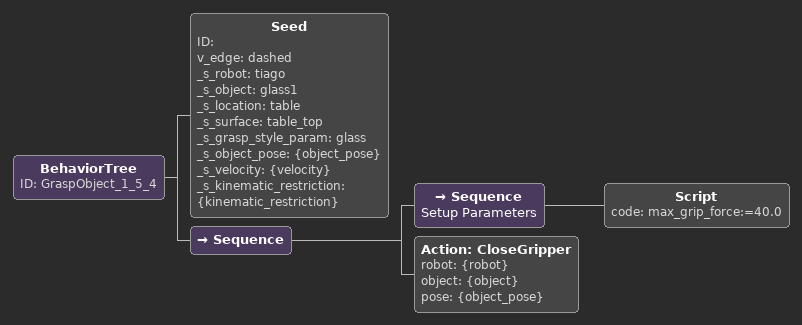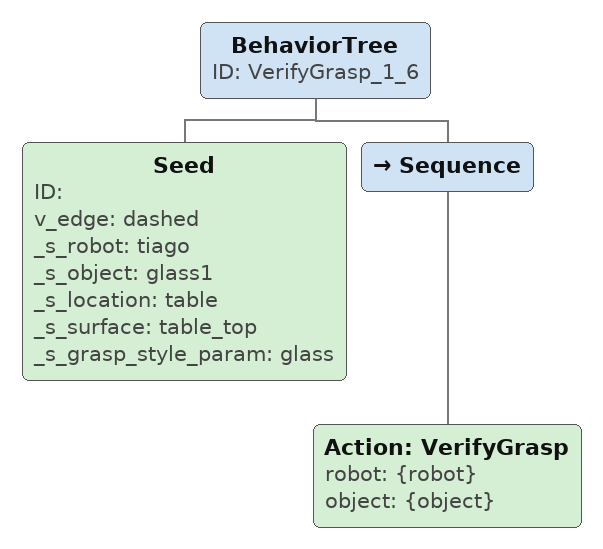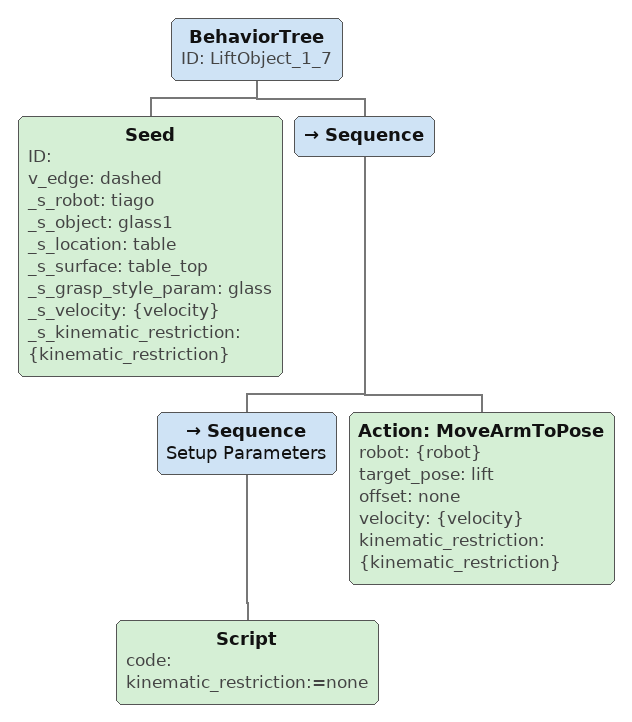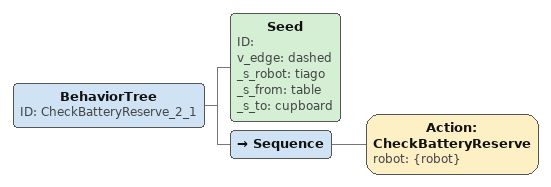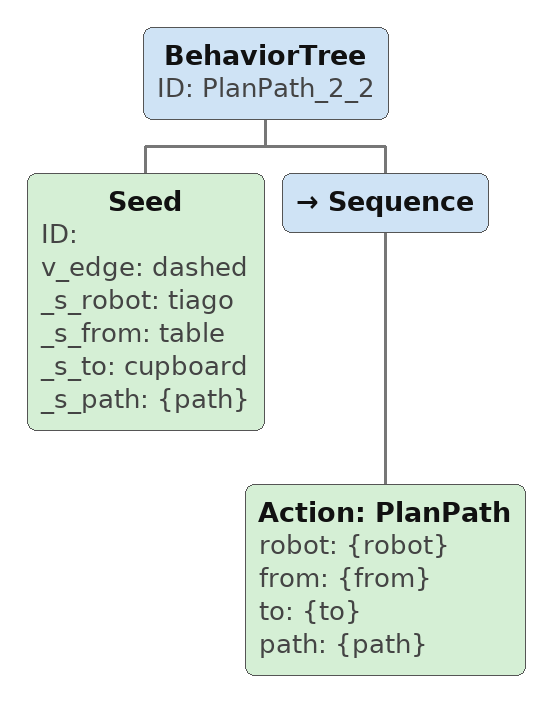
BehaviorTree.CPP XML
<BehaviorTree ID="GraspObject_1_5_4">
    <Seed ID="" v_edge="dashed" _s_robot="tiago" _s_object="glass1" _s_location="table" _s_surface="table_top" _s_grasp_style_param="glass" _s_object_pose="{object_pose}" _s_velocity="{velocity}" _s_kinematic_restriction="{kinematic_restriction}"/>
    <Sequence>

        <Sequence name="Setup Parameters">

            <Script code="max_grip_force:=40.0"/>

        </Sequence>

        <Action ID="CloseGripper" robot="{robot}" object="{object}" pose="{object_pose}"/>

    </Sequence>

</BehaviorTree>

<BehaviorTree ID="VerifyGrasp_1_6">
    <Seed ID="" v_edge="dashed" _s_robot="tiago" _s_object="glass1" _s_location="table" _s_surface="table_top" _s_grasp_style_param="glass"/>
    <Sequence>

        <Action ID="VerifyGrasp" robot="{robot}" object="{object}"/>

    </Sequence>

</BehaviorTree>

<BehaviorTree ID="LiftObject_1_7">
    <Seed ID="" v_edge="dashed" _s_robot="tiago" _s_object="glass1" _s_location="table" _s_surface="table_top" _s_grasp_style_param="glass" _s_velocity="{velocity}" _s_kinematic_restriction="{kinematic_restriction}"/>
    <Sequence>

        <Sequence name="Setup Parameters">

            <Script code="kinematic_restriction:=none"/>

        </Sequence>

        <Action ID="MoveArmToPose" robot="{robot}" target_pose="lift" offset="none" velocity="{velocity}" kinematic_restriction="{kinematic_restriction}"/>

    </Sequence>

</BehaviorTree>

<BehaviorTree ID="CheckBatteryReserve_2_1">
    <Seed ID="" v_edge="dashed" _s_robot="tiago" _s_from="table" _s_to="cupboard"/>
    <Sequence>

        <Action ID="CheckBatteryReserve" robot="{robot}"/>

    </Sequence>

</BehaviorTree>

<BehaviorTree ID="PlanPath_2_2">
    <Seed ID="" v_edge="dashed" _s_robot="tiago" _s_from="table" _s_to="cupboard" _s_path="{path}"/>
    <Sequence>

        <Action ID="PlanPath" robot="{robot}" from="{from}" to="{to}" path="{path}"/>

    </Sequence>

</BehaviorTree>
